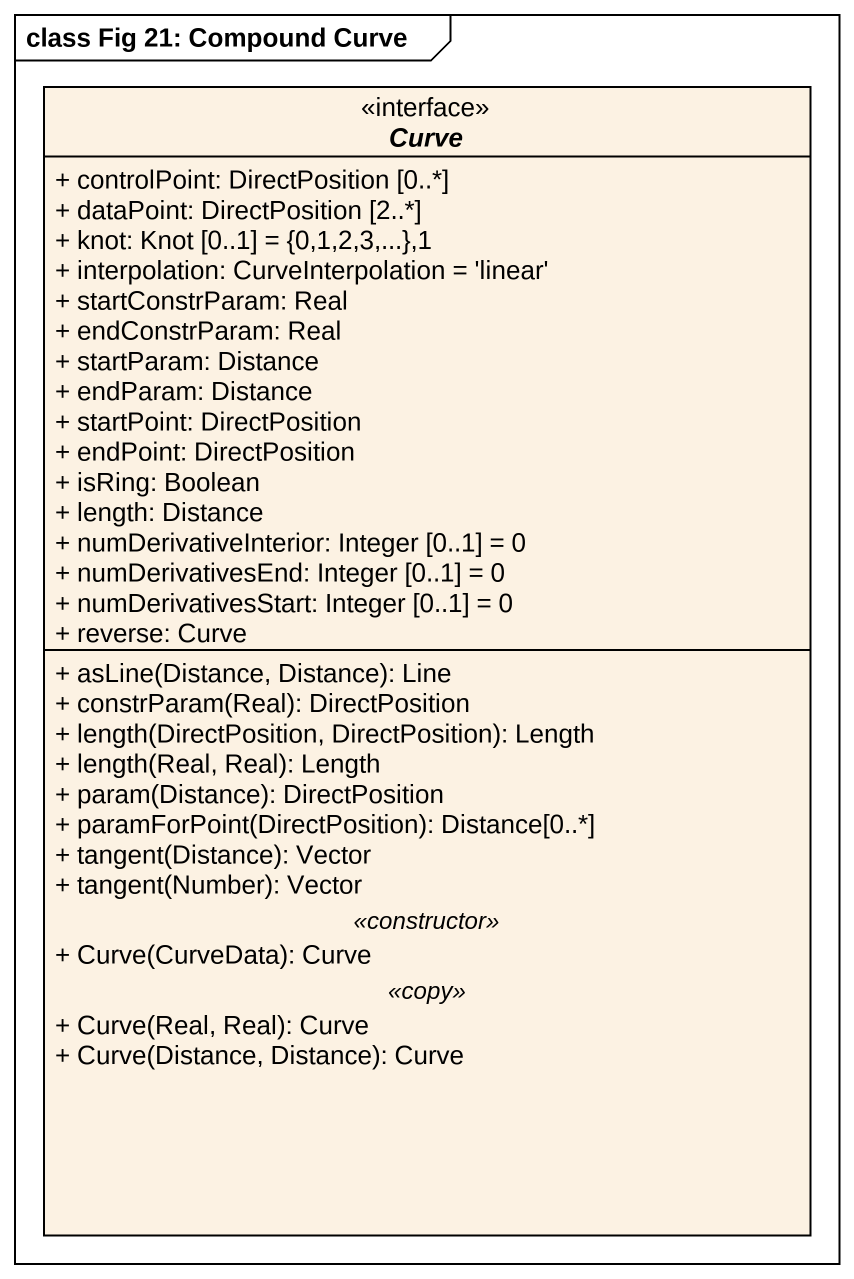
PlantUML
@startuml
mainframe class Fig 21: Compound Curve
hide circle
hide empty members
skinparam classAttributeIconSize 0
interface Curve {
  + controlPoint: DirectPosition [0..*]
  + dataPoint: DirectPosition [2..*]
  + knot: Knot [0..1] = {0,1,2,3,...},1
  + interpolation: CurveInterpolation = 'linear'
  + startConstrParam: Real
  + endConstrParam: Real
  + startParam: Distance
  + endParam: Distance
  + startPoint: DirectPosition
  + endPoint: DirectPosition
  + isRing: Boolean
  + length: Distance
  + numDerivativeInterior: Integer [0..1] = 0
  + numDerivativesEnd: Integer [0..1] = 0
  + numDerivativesStart: Integer [0..1] = 0
  + reverse: Curve
  --
  + asLine(Distance, Distance): Line
  + constrParam(Real): DirectPosition
  + length(DirectPosition, DirectPosition): Length
  + length(Real, Real): Length
  + param(Distance): DirectPosition
  + paramForPoint(DirectPosition): Distance[0..*]
  + tangent(Distance): Vector
  + tangent(Number): Vector
  .. <<constructor>> ..
  + Curve(CurveData): Curve
  .. <<copy>> ..
  + Curve(Real, Real): Curve
  + Curve(Distance, Distance): Curve
}
@enduml
